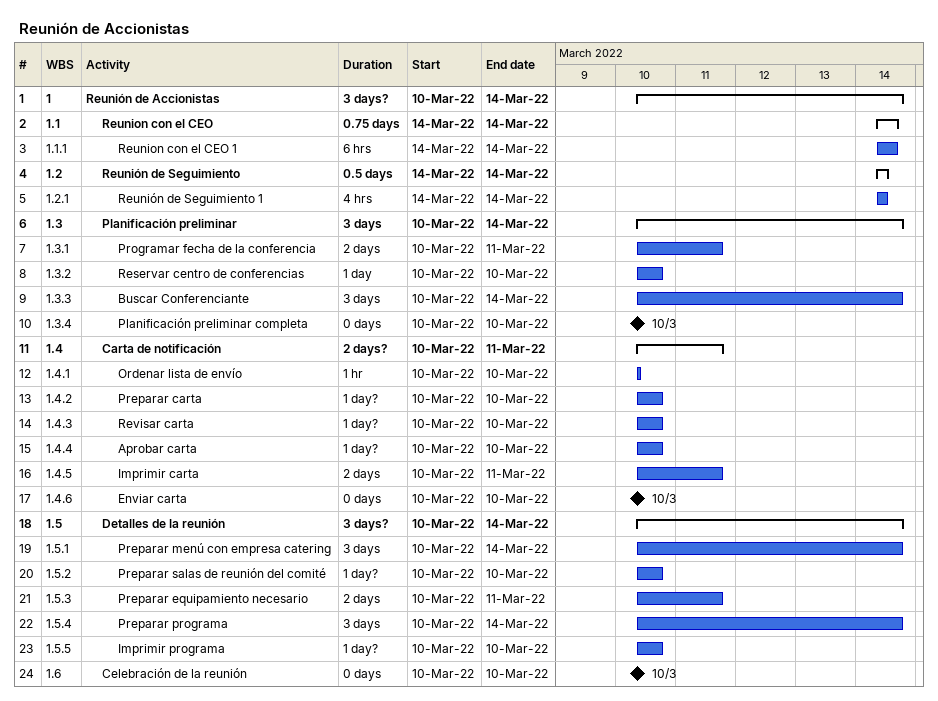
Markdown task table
Reunión de Accionistas

| ID | WBS | Task | Duration | Start | Finish |
|---|---|---|---|---|---|
| 1 | 1 | **Reunión de Accionistas** | 3d? | 2022-03-10 | 2022-03-14 |
| 2 | 1.1 | **Reunion con el CEO** | 0.75d | 2022-03-14 | 2022-03-14 |
| 3 | 1.1.1 | Reunion con el CEO 1 | 6h | 2022-03-14 | 2022-03-14 |
| 4 | 1.2 | **Reunión de Seguimiento** | 0.5d | 2022-03-14 | 2022-03-14 |
| 5 | 1.2.1 | Reunión de Seguimiento 1 | 4h | 2022-03-14 | 2022-03-14 |
| 6 | 1.3 | **Planificación preliminar** | 3d | 2022-03-10 | 2022-03-14 |
| 7 | 1.3.1 | Programar fecha de la conferencia | 2d | 2022-03-10 | 2022-03-11 |
| 8 | 1.3.2 | Reservar centro de conferencias | 1d | 2022-03-10 | 2022-03-10 |
| 9 | 1.3.3 | Buscar Conferenciante | 3d | 2022-03-10 | 2022-03-14 |
| 10 | 1.3.4 | Planificación preliminar completa | 0d | 2022-03-10 | 2022-03-10 |
| 11 | 1.4 | **Carta de notificación** | 2d? | 2022-03-10 | 2022-03-11 |
| 12 | 1.4.1 | Ordenar lista de envío | 1h | 2022-03-10 | 2022-03-10 |
| 13 | 1.4.2 | Preparar carta | 1d? | 2022-03-10 | 2022-03-10 |
| 14 | 1.4.3 | Revisar carta | 1d? | 2022-03-10 | 2022-03-10 |
| 15 | 1.4.4 | Aprobar carta | 1d? | 2022-03-10 | 2022-03-10 |
| 16 | 1.4.5 | Imprimir carta | 2d | 2022-03-10 | 2022-03-11 |
| 17 | 1.4.6 | Enviar carta | 0d | 2022-03-10 | 2022-03-10 |
| 18 | 1.5 | **Detalles de la reunión** | 3d? | 2022-03-10 | 2022-03-14 |
| 19 | 1.5.1 | Preparar menú con empresa catering | 3d | 2022-03-10 | 2022-03-14 |
| 20 | 1.5.2 | Preparar salas de reunión del comité | 1d? | 2022-03-10 | 2022-03-10 |
| 21 | 1.5.3 | Preparar equipamiento necesario | 2d | 2022-03-10 | 2022-03-11 |
| 22 | 1.5.4 | Preparar programa | 3d | 2022-03-10 | 2022-03-14 |
| 23 | 1.5.5 | Imprimir programa | 1d? | 2022-03-10 | 2022-03-10 |
| 24 | 1.6 | Celebración de la reunión | 0d | 2022-03-10 | 2022-03-10 |
